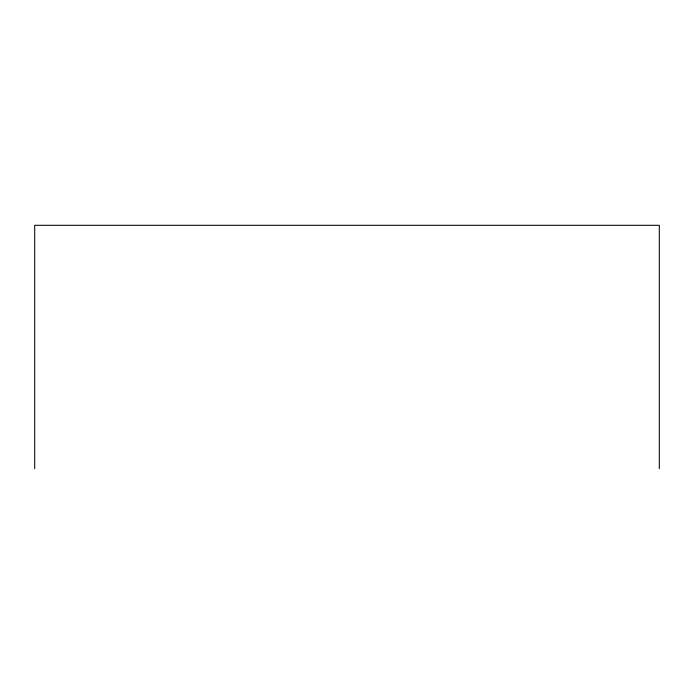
<?xml version="1.0" encoding="UTF-8"?>
<svg xmlns="http://www.w3.org/2000/svg" width="694" height="694" viewBox="0 0 694 694"><rect width="100%" height="100%" fill="white"/><g stroke="black" fill="none" stroke-linecap="round" stroke-linejoin="round"><path stroke-width="1.04" d="M659.3 468.693L659.3 225.307L34.7 225.307L34.7 468.693"/></g></svg>
